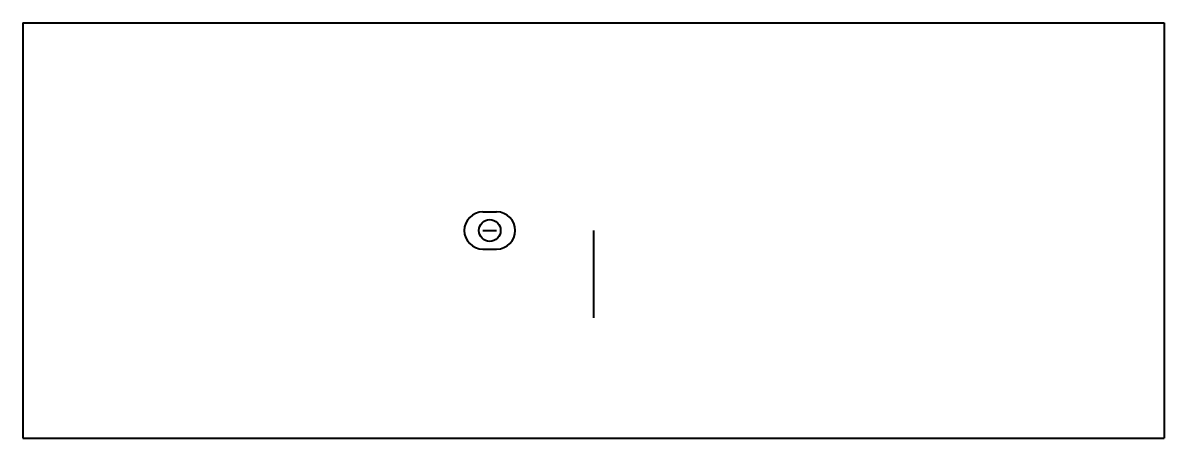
# Model space of a CAD drawing. Header units: millimetres. Extents: x 43.1 to 95.5, y 61.9 to 80.9.
import ezdxf

# ---------------------------------------------------------------- set-up
doc = ezdxf.new("R2010")
doc.units = ezdxf.units.MM
doc.header["$LTSCALE"] = 0.5
for name, color, linetype, lineweight in [('ModelSketch_Point', 7, 'Continuous', 40), ('ModelSketch_Visible', 7, 'Continuous', 40), ('Visible', 7, 'Continuous', 40)]:
    doc.layers.add(name, color=color, linetype=linetype, lineweight=lineweight)

msp = doc.modelspace()

# ---------------------------------------------------------------- linework, layer by layer
at = {"layer": 'ModelSketch_Point'}
msp.add_circle((64.506, 71.41), 0.5, dxfattribs=at)
at = {"layer": 'ModelSketch_Visible'}
for p, q in [((64.189, 72.261), (64.824, 72.261)), ((64.189, 71.41), (64.824, 71.41)), ((69.269, 71.41), (69.269, 67.41)), ((64.189, 70.559), (64.824, 70.559))]:
    msp.add_line(p, q, dxfattribs=at)
for centre, start, end in [((64.189, 71.41), 90, 270), ((64.824, 71.41), 270, 90)]:
    msp.add_arc(centre, 0.851, start, end, dxfattribs=at)
at = {"layer": 'Visible'}
for p, q in [((43.075, 80.935), (43.075, 61.885)), ((43.075, 80.935), (95.463, 80.935)), ((95.463, 80.935), (95.463, 61.885)), ((43.075, 61.885), (95.463, 61.885))]:
    msp.add_line(p, q, dxfattribs=at)

doc.saveas('drawing.dxf')
